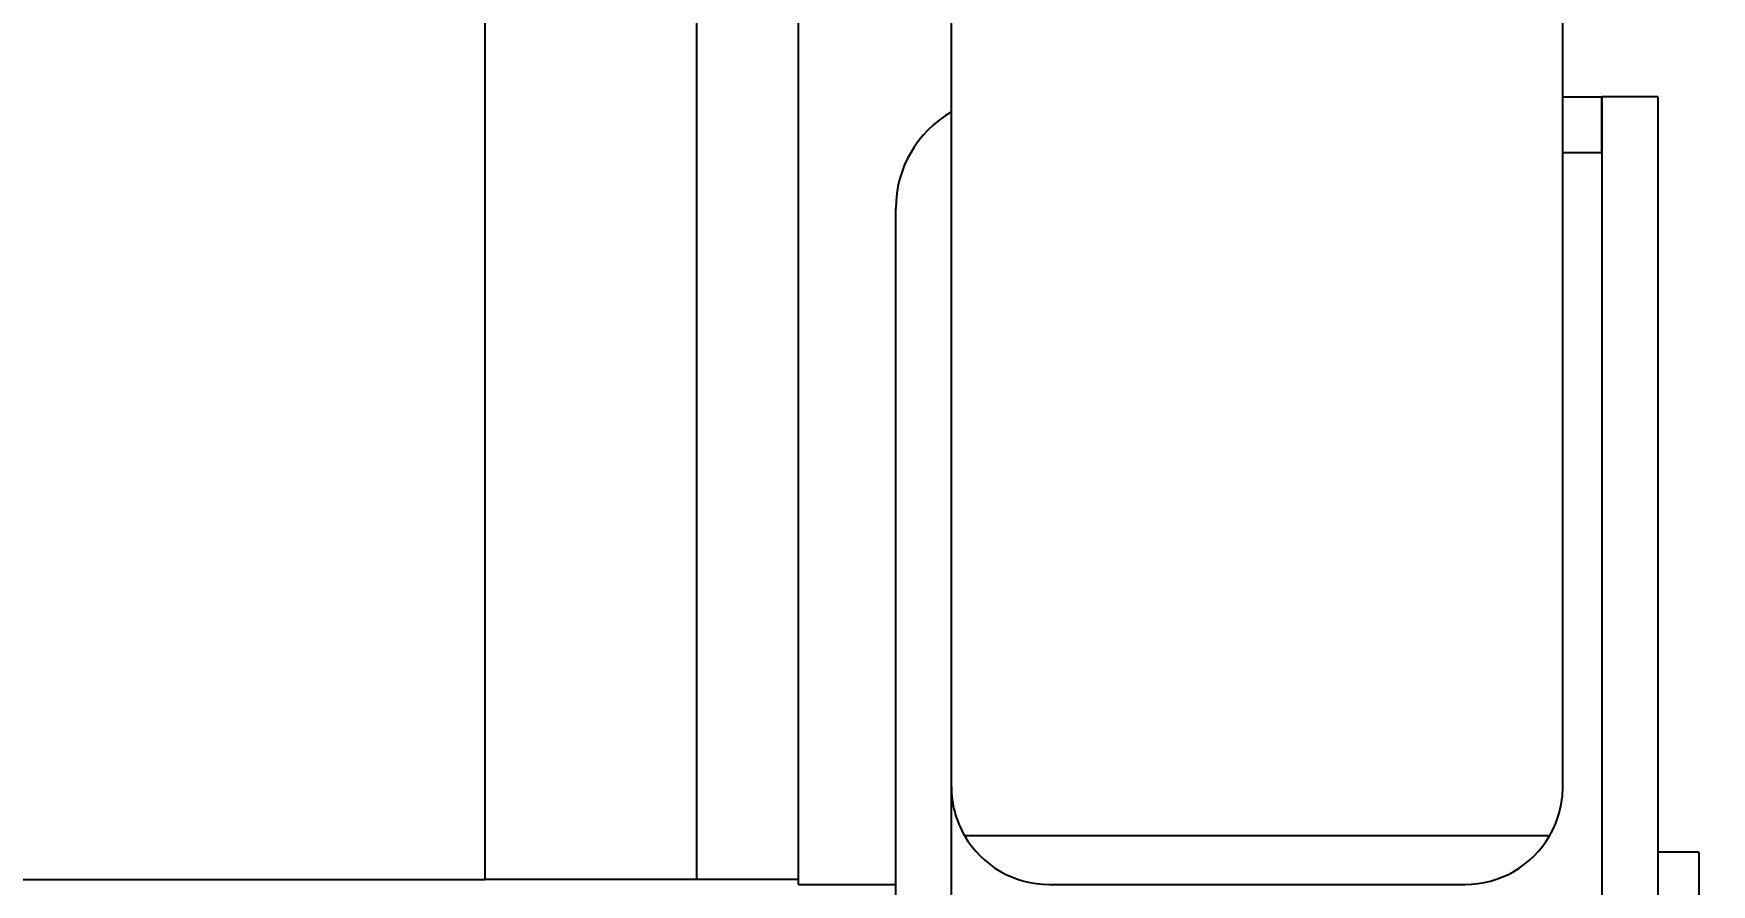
# Model space of a CAD drawing. Header units: millimetres. Extents: x 1293 to 41893, y 1011 to 26911.
# Drawn here: x 17974.6 to 18079.2, y 16958.1 to 17011.2 of the extents above; entities that cross this region are included whole.
import ezdxf

# ---------------------------------------------------------------- set-up
doc = ezdxf.new("R2010")
doc.units = ezdxf.units.MM
doc.header["$LTSCALE"] = 50
for name, color, linetype in [('CAPA_1', 7, 'Continuous'), ('CLIP_BAR', 5, 'Continuous'), ('PASILLOS', 2, 'Continuous')]:
    doc.layers.add(name, color=color, linetype=linetype)
doc.styles.add('SLDTEXTSTYLE0', font='TXT', dxfattribs={"width": 0.75})
doc.dimstyles.new('SLDDIMSTYLE0', dxfattribs={"dimtxt": 100, "dimasz": 100, "dimexe": 0, "dimexo": 0.0625, "dimgap": 25, "dimtad": 2, "dimdec": 0, "dimrnd": 1e-09, "dimzin": 12, "dimdsep": 46, "dimtxsty": 'SLDTEXTSTYLE0', "dimsah": 1, "dimcen": 0.09, "dimadec": 0, "dimazin": 3, "dimtfac": 1, "dimtdec": 0, "dimtofl": 0, "dimtmove": 0, "dimatfit": 3, "dimfxl": 1, "dimfrac": 2, "dimtolj": 1, "dimtzin": 12, "dimarcsym": 0})

# ---------------------------------------------------------------- blocks, each defined once
blk = doc.blocks.new('_D_14')
at = {"layer": 'CAPA_1', "transparency": 16777216}
for p, q in [((18071.79, 17936.07), (18755.52, 17936.07)), ((18705.52, 17936.07), (18705.52, 13669.21)), ((18071.32, 13669.21), (18755.52, 13669.21))]:
    blk.add_line(p, q, dxfattribs=at)
for points in [[(18705.52, 17936.07), (18690.14, 17836.07), (18720.91, 17836.07)], [(18705.52, 13669.21), (18720.91, 13769.21), (18690.14, 13769.21)]]:
    blk.add_solid(points, dxfattribs=at)
at = {"layer": 'CAPA_1', "transparency": 16777216, "insert": (18576.62, 15654.86), "char_height": 100, "attachment_point": 1, "rotation": 90, "style": 'SLDTEXTSTYLE0'}
blk.add_mtext('4267', dxfattribs=at)

msp = doc.modelspace()

# ---------------------------------------------------------------- linework, layer by layer
at = {"layer": 'CLIP_BAR', "linetype": 'Continuous', "lineweight": 25}
for p, q in [((18069.9378232, 17007.231889), (18072.3688232, 17007.231889)), ((18072.3688232, 17003.762889), (18072.3688232, 17007.231889)), ((18072.3688232, 17007.231889), (18072.3688232, 16880.231889)), ((18075.8648232, 17007.231889), (18072.3688232, 17007.231889)), ((18075.8648232, 17007.231889), (18075.8648232, 16880.231889)), ((18069.9378232, 17003.762889), (18072.3688232, 17003.762889)), ((18028.3688232, 16887.196889), (18028.3688232, 17000.266889)), ((18031.8378232, 16923.242389), (18031.8378232, 16964.221389)), ((18078.4048232, 16960.146639), (18075.8648232, 16960.146639)), ((18078.4048232, 16960.146639), (18078.4048232, 16928.396639))]:
    msp.add_line(p, q, dxfattribs=at)
msp.add_arc((18035.3338232, 17000.266889), 6.965, 120.128317496, 180, dxfattribs=at)
at = {"layer": 'PASILLOS', "linetype": 'Continuous', "lineweight": 25}
for p, q in [((18015.9628232, 16958.440389), (18015.9628232, 17882.090389)), ((18022.3128232, 16958.440389), (18022.3128232, 17881.4472381)), ((18031.8378232, 16964.221389), (18031.8378232, 17874.419389)), ((18069.9378232, 16964.221389), (18069.9378232, 17874.419389)), ((18002.7878232, 16958.440389), (18002.7878232, 17872.840389)), ((18032.6545323, 16961.173389), (18037.9338232, 16961.173389)), ((18037.9338232, 16961.173389), (18063.8418232, 16961.173389)), ((18063.8418232, 16961.173389), (18069.121114, 16961.173389)), ((17230.4128232, 16958.440389), (18002.7878232, 16958.440389)), ((18012.7878232, 16958.440389), (18002.7878232, 16958.440389)), ((18015.9628232, 16958.440389), (18012.7878232, 16958.440389)), ((18022.3128232, 16958.440389), (18015.9628232, 16958.440389)), ((18022.3128232, 16958.125389), (18022.3128232, 16958.440389)), ((18022.3128232, 16958.125389), (18028.3688232, 16958.125389)), ((18037.9338232, 16958.125389), (18063.8418232, 16958.125389))]:
    msp.add_line(p, q, dxfattribs=at)
for centre, start, end in [((18037.9338232, 16964.221389), 180, 210), ((18063.8418232, 16964.221389), 330, 0), ((18037.9338232, 16964.221389), 210, 270), ((18063.8418232, 16964.221389), 270, 330)]:
    msp.add_arc(centre, 6.096, start, end, dxfattribs=at)

# ---------------------------------------------------------------- dimensions: what is measured, and where the dimension line sits
at = {"layer": 'CAPA_1'}
dim = msp.add_linear_dim(base=(18705.5220747, 13669.207389), p1=(18008.2918232, 17936.065389), p2=(18007.8168232, 13669.207389), angle=90, dimstyle='SLDDIMSTYLE0', dxfattribs=at)
dim.commit()
dim.dimension.update_dxf_attribs({"geometry": '_D_14', "text_midpoint": (18705.5220747, 15802.636389), "dimtype": 160})

doc.saveas('drawing.dxf')
